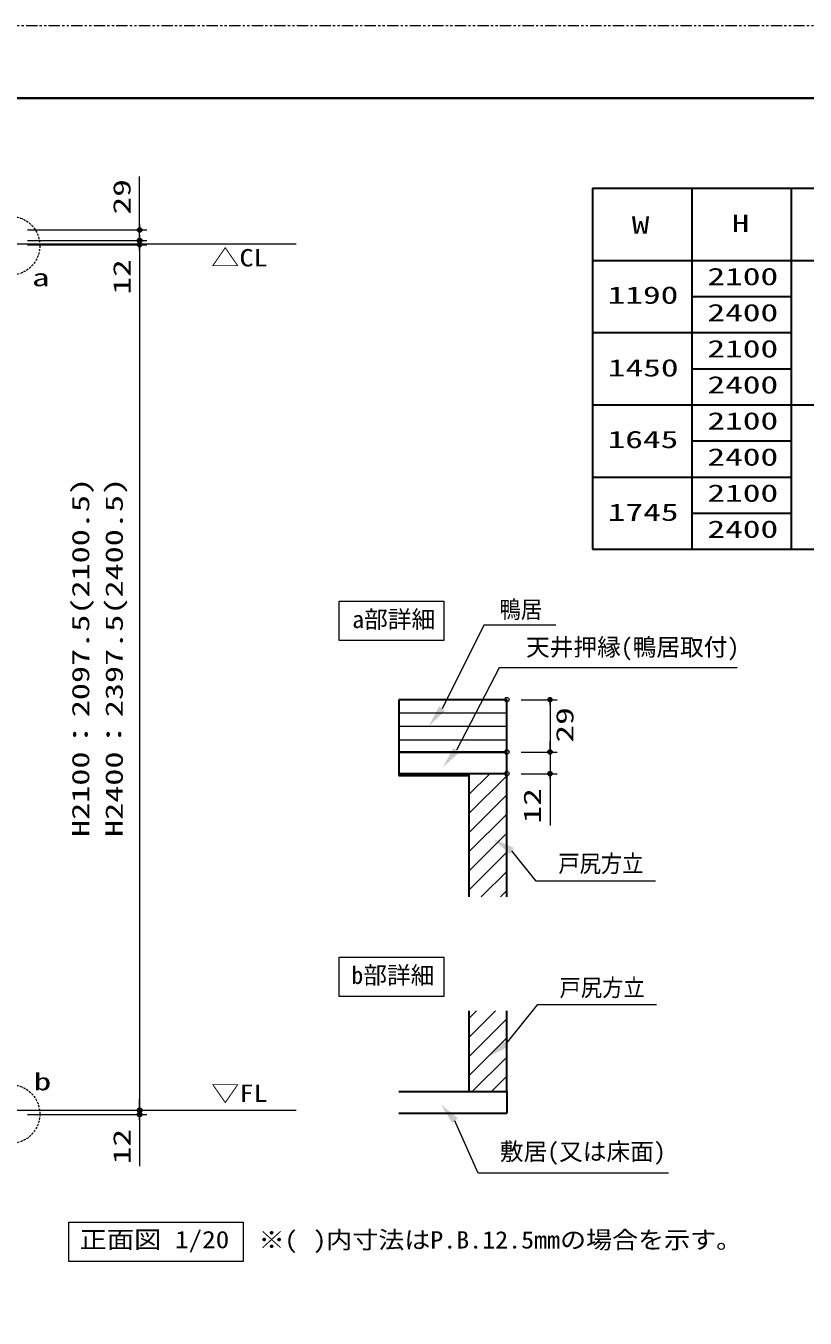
# Model space of a CAD drawing. Units: millimetres, scale not verified. Extents: x -1306 to 1306, y -607 to 607.
# Drawn here: x -832 to -400, y -122 to 594 of the extents above; entities that cross this region are included whole.
import ezdxf
from ezdxf.enums import TextEntityAlignment as Align

# ---------------------------------------------------------------- set-up
doc = ezdxf.new("R2010")
doc.units = ezdxf.units.MM
doc.header["$LTSCALE"] = 5
doc.header["$PDMODE"] = 32
doc.header["$PDSIZE"] = 2.5
doc.linetypes.add('USER1', pattern=[2.5, 1.25, -0.25, 0.25, -0.25, 0.25, -0.25])
doc.linetypes.add('USER2', pattern=[0.375, 0.25, -0.125])
for name, color, linetype, lineweight in [('0-1_線(黄)', 2, 'Continuous', 15), ('0-3_陰線', 4, 'USER1', 9), ('0-D_線(白)', 7, 'Continuous', 30), ('1-0_線(水)', 4, 'Continuous', 9), ('1-1_寸法線', 3, 'Continuous', 13), ('1-2_ハッチング', 6, 'Continuous', 9), ('1-4_DEFPOINTS', 7, 'Continuous', 5), ('1-5_0', 3, 'Continuous', 25), ('1-6_点線(黄)', 2, 'USER2', 15), ('1-7_図面枠', 7, 'Continuous', 35)]:
    doc.layers.add(name, color=color, linetype=linetype, lineweight=lineweight)
doc.styles.add('ＭＳ ゴシック', font='')
doc.styles.get('ＭＳ ゴシック').set_extended_font_data('MS Gothic')

# ---------------------------------------------------------------- blocks, each defined once
blk = doc.blocks.new('_DOT')
at = {"layer": '1-5_0'}
blk.add_line((-2.5, 0), (-5, 0), dxfattribs=at)
for points in [[(0, 0), (-2.5, 0), (-2.48, 0.313)], [(0, 0), (-2.48, -0.313), (-2.5, 0)], [(0, 0), (-2.48, 0.313), (-2.421, 0.622)], [(0, 0), (-2.421, -0.622), (-2.48, -0.313)], [(0, 0), (-2.421, 0.622), (-2.324, 0.92)], [(0, 0), (-2.324, -0.92), (-2.421, -0.622)], [(0, 0), (-2.324, 0.92), (-2.191, 1.204)], [(0, 0), (-2.191, -1.204), (-2.324, -0.92)], [(0, 0), (-2.191, 1.204), (-2.023, 1.469)], [(0, 0), (-2.023, -1.469), (-2.191, -1.204)], [(0, 0), (-2.023, 1.469), (-1.822, 1.711)], [(0, 0), (-1.822, -1.711), (-2.023, -1.469)], [(0, 0), (-1.822, 1.711), (-1.594, 1.926)], [(0, 0), (-1.594, -1.926), (-1.822, -1.711)], [(0, 0), (-1.594, 1.926), (-1.34, 2.111)], [(0, 0), (-1.34, -2.111), (-1.594, -1.926)], [(0, 0), (-1.34, 2.111), (-1.064, 2.262)], [(0, 0), (-1.064, -2.262), (-1.34, -2.111)], [(0, 0), (-1.064, 2.262), (-0.773, 2.378)], [(0, 0), (-0.773, -2.378), (-1.064, -2.262)], [(0, 0), (-0.773, 2.378), (-0.468, 2.456)], [(0, 0), (-0.468, -2.456), (-0.773, -2.378)], [(0, 0), (-0.468, 2.456), (-0.157, 2.495)], [(0, 0), (-0.157, -2.495), (-0.468, -2.456)], [(0, 0), (-0.157, 2.495), (0.157, 2.495)], [(0, 0), (0.157, -2.495), (-0.157, -2.495)], [(0, 0), (0.157, 2.495), (0.468, 2.456)], [(0, 0), (0.468, 2.456), (0.773, 2.378)], [(0, 0), (0.773, 2.378), (1.064, 2.262)], [(0, 0), (1.064, 2.262), (1.34, 2.111)], [(0, 0), (1.34, 2.111), (1.594, 1.926)], [(0, 0), (1.594, 1.926), (1.822, 1.711)], [(0, 0), (1.822, 1.711), (2.023, 1.469)], [(0, 0), (2.023, 1.469), (2.191, 1.204)], [(0, 0), (2.191, 1.204), (2.324, 0.92)], [(0, 0), (2.324, 0.92), (2.421, 0.622)], [(0, 0), (2.421, 0.622), (2.48, 0.313)], [(0, 0), (2.48, 0.313), (2.5, 0)], [(0, 0), (0.468, -2.456), (0.157, -2.495)], [(0, 0), (0.773, -2.378), (0.468, -2.456)], [(0, 0), (1.064, -2.262), (0.773, -2.378)], [(0, 0), (1.34, -2.111), (1.064, -2.262)], [(0, 0), (1.594, -1.926), (1.34, -2.111)], [(0, 0), (1.822, -1.711), (1.594, -1.926)], [(0, 0), (2.023, -1.469), (1.822, -1.711)], [(0, 0), (2.191, -1.204), (2.023, -1.469)], [(0, 0), (2.324, -0.92), (2.191, -1.204)], [(0, 0), (2.421, -0.622), (2.324, -0.92)], [(0, 0), (2.48, -0.313), (2.421, -0.622)], [(0, 0), (2.5, 0), (2.48, -0.313)]]:
    blk.add_solid(points, dxfattribs=at)

msp = doc.modelspace()

# ---------------------------------------------------------------- linework, layer by layer
at = {"layer": '0-1_線(黄)'}
for p, q in [((-1228.195, 473.19), (-682.188, 473.19)), ((-1228.195, -6.81), (-682.188, -6.81))]:
    msp.add_line(p, q, dxfattribs=at)
for points in [[(-658.237, 275.15), (-600.243, 275.15), (-600.243, 253.315), (-658.237, 253.315)], [(-658.237, 77.935), (-600.243, 77.935), (-600.243, 56.101), (-658.237, 56.101)], [(-808.097, -68.884), (-711.482, -68.884), (-711.482, -90.719), (-808.097, -90.719)]]:
    msp.add_lwpolyline(points, close=True, dxfattribs=at)
at = {"layer": '0-3_陰線'}
msp.add_line((387.036, 594), (-1292.964, 594), dxfattribs=at)
at = {"layer": '0-D_線(白)'}
for p, q in [((-517.964, 504), (-517.964, 304)), ((-517.964, 504), (297.036, 504)), ((-462.964, 504), (-462.964, 304)), ((-407.964, 504), (-407.964, 304)), ((-517.964, 464), (297.036, 464)), ((-462.964, 444), (-407.964, 444)), ((-517.964, 424), (-407.964, 424)), ((-462.964, 404), (-407.964, 404)), ((-517.964, 384), (297.036, 384)), ((-462.964, 364), (-407.964, 364)), ((-517.964, 344), (-407.964, 344)), ((-462.964, 324), (-407.964, 324)), ((-517.964, 304), (297.036, 304)), ((-462.964, 304), (-407.964, 304)), ((-565.439, 220.612), (-625.164, 220.612)), ((-625.164, 220.612), (-625.164, 178.612)), ((-565.439, 179.612), (-565.439, 220.612)), ((-565.439, 191.612), (-625.164, 191.612)), ((-625.164, 191.612), (-565.439, 191.612)), ((-565.439, 179.612), (-625.164, 179.612)), ((-586.439, 179.612), (-586.439, 111.312)), ((-565.439, 111.312), (-565.439, 179.612)), ((-625.164, 178.612), (-586.439, 178.612)), ((-586.439, 48.233), (-586.439, 3.437)), ((-565.439, 3.437), (-565.439, 48.233)), ((-625.164, -8.563), (-565.439, -8.563))]:
    msp.add_line(p, q, dxfattribs=at)
msp.add_lwpolyline([(-625.164, 3.437), (-565.439, 3.437), (-565.439, -8.563)], dxfattribs=at)
at = {"layer": '1-0_線(水)'}
msp.add_line((-565.439, 179.612), (-586.439, 179.612), dxfattribs=at)
at = {"layer": '1-1_寸法線'}
for p, q in [((-768.823, 483.89), (-768.823, 510.605)), ((-830.823, 480.89), (-764.823, 480.89)), ((-768.823, 478.09), (-768.823, 481.09)), ((-768.823, 475.09), (-768.823, 480.89)), ((-830.823, 475.09), (-764.823, 475.09)), ((-830.823, 475.09), (-764.823, 475.09)), ((-830.823, 472.69), (-764.823, 472.69)), ((-830.823, 472.69), (-764.823, 472.69)), ((-768.823, 475.09), (-768.823, 472.69)), ((-768.823, 472.09), (-768.823, 469.09)), ((-768.823, 469.69), (-768.823, -3.81)), ((-768.823, 469.69), (-768.823, 443.928)), ((-557.439, 220.612), (-537.485, 220.612)), ((-541.485, 217.612), (-541.485, 194.612)), ((-541.485, 194.612), (-541.485, 197.612)), ((-557.439, 191.612), (-537.485, 191.612)), ((-557.439, 191.612), (-537.485, 191.612)), ((-541.485, 191.612), (-541.485, 179.612)), ((-557.439, 179.612), (-537.485, 179.612)), ((-541.485, 176.612), (-541.485, 150.85)), ((-830.823, -6.81), (-764.823, -6.81)), ((-830.823, -6.81), (-764.823, -6.81)), ((-768.823, -3.81), (-768.823, -0.81)), ((-768.823, -6.81), (-768.823, -9.21)), ((-830.823, -9.21), (-764.823, -9.21)), ((-768.823, -12.21), (-768.823, -37.972))]:
    msp.add_line(p, q, dxfattribs=at)
for points in [[(-538.284, 261.988), (-578.149, 261.988), (-601.299, 215.624)], [(-437.84, 238.172), (-569.569, 238.172), (-593.368, 192.635)], [(-483.029, 120.116), (-549.142, 120.116), (-562.714, 136.813)], [(-482.483, 51.609), (-548.595, 51.609), (-566.019, 29.953)], [(-475.794, -41.763), (-581.276, -41.763), (-594.136, -12.694)]]:
    msp.add_lwpolyline(points, dxfattribs=at)
for points in [[(-608.549, 206.062), (-602.96, 216.883), (-599.639, 214.365)], [(-600.785, 183.201), (-595.006, 193.923), (-591.73, 191.347)], [(-572.762, 143.374), (-561.575, 138.558), (-563.854, 135.068)], [(-575.683, 22.839), (-567.254, 31.631), (-564.784, 28.274)], [(-601.936, -3.574), (-592.553, -11.34), (-595.72, -14.048)]]:
    msp.add_solid(points, dxfattribs=at)
at = {"layer": '1-2_ハッチング'}
for p, q in [((-625.164, 213.346), (-565.439, 213.346)), ((-625.164, 205.846), (-565.439, 205.846)), ((-625.164, 198.346), (-565.439, 198.346)), ((-586.439, 178.671), (-585.498, 179.612)), ((-586.439, 168.064), (-574.892, 179.612)), ((-586.439, 157.458), (-565.439, 178.458)), ((-586.439, 146.851), (-565.439, 167.851)), ((-586.439, 136.245), (-565.439, 157.245)), ((-586.439, 125.638), (-565.439, 146.638)), ((-586.439, 115.031), (-565.439, 136.031)), ((-579.552, 111.312), (-565.439, 125.425)), ((-568.945, 111.312), (-565.439, 114.818)), ((-586.439, 43.999), (-582.205, 48.233)), ((-586.439, 33.393), (-571.599, 48.233)), ((-586.439, 22.786), (-565.439, 43.786)), ((-586.439, 12.18), (-565.439, 33.18)), ((-584.575, 3.437), (-565.439, 22.573)), ((-573.968, 3.437), (-565.439, 11.966))]:
    msp.add_line(p, q, dxfattribs=at)
at = {"layer": '1-4_DEFPOINTS'}
for p in [(-768.823, 480.89), (-768.823, 475.09), (-565.439, 220.612), (-565.439, 191.612), (-541.485, 191.612), (-565.439, 179.612), (-541.485, 179.612), (-768.823, -6.81), (-768.823, -9.21)]:
    msp.add_point(p, dxfattribs=at)
at = {"layer": '1-6_点線(黄)'}
for centre in [(-840.389, 472.175), (-840.389, -9.011)]:
    msp.add_circle(centre, 16.322, dxfattribs=at)
at = {"layer": '1-7_図面枠'}
msp.add_lwpolyline([(-1252.964, -554), (347.036, -554), (347.036, 554), (-1252.964, 554)], close=True, dxfattribs=at)

# ---------------------------------------------------------------- block references
at = {"layer": '1-1_寸法線', "xscale": 0.6, "yscale": 0.6}
for p, rotation in [((-768.823, 480.89), 270), ((-768.823, 475.09), 270), ((-768.823, 475.09), 90), ((-768.823, 472.69), 90), ((-768.823, 472.69), 90), ((-541.485, 220.612), 90), ((-541.485, 191.612), 270), ((-541.485, 191.612), 270), ((-541.485, 179.612), 90), ((-768.823, -6.81), 270), ((-768.823, -6.81), 270), ((-768.823, -9.21), 90)]:
    msp.add_blockref('_DOT', p, dxfattribs=dict(at, rotation=rotation))

# ---------------------------------------------------------------- texts
at = {"layer": '0-1_線(黄)', "style": 'ＭＳ ゴシック'}
for s, height, width, p in [('W', 9.604, 1.5, (-496.217, 475.906)), ('H', 9.604, 1.5, (-440.826, 476.887)), ('△CL', 9.604, 1.2, (-729.252, 457.821)), ('2100', 9.604, 1.5, (-454.301, 447.408)), ('a', 9.604, 1.5, (-828.428, 446.829)), ('1190', 9.604, 1.5, (-509.621, 437.121)), ('2400', 9.604, 1.5, (-454.301, 427.408)), ('2100', 9.604, 1.5, (-454.301, 407.408)), ('1450', 9.604, 1.5, (-509.479, 396.817)), ('2400', 9.604, 1.5, (-454.301, 387.408)), ('2100', 9.604, 1.5, (-454.301, 367.408)), ('1645', 9.604, 1.5, (-509.621, 357.121)), ('2400', 9.604, 1.5, (-454.301, 347.408)), ('2100', 9.604, 1.5, (-454.301, 327.408)), ('1745', 9.604, 1.5, (-509.479, 316.817)), ('2400', 9.604, 1.5, (-454.301, 307.408)), ('b', 9.604, 1.5, (-827.499, 1.282)), ('▽FL', 9.604, 1.2, (-729.22, -5.141)), ('正面図 1/20', 9.621, 1.15, (-802.049, -86.263)), ('※(', 9.604, 1.1, (-702.894, -86.387)), (')内寸法はP.B.12.5mmの場合を示す。', 9.604, 1.1, (-672.631, -86.387))]:
    msp.add_text(s, height=height, dxfattribs=dict(at, width=width)).set_placement(p, align=Align.BOTTOM_LEFT)
for s, p in [('a部詳細', (-651.005, 257.437)), ('b部詳細', (-651.482, 60.223))]:
    msp.add_text(s, height=9.621, dxfattribs=at).set_placement(p, align=Align.BOTTOM_LEFT)
at = {"layer": '1-1_寸法線', "style": 'ＭＳ ゴシック'}
for s, width, p in [('29', 1.5, (-770.972, 489.462)), ('12', 1.5, (-770.972, 445.071)), ('H2100：2097.5(2100.5)', 1.45, (-793.829, 144.526)), ('H2400：2397.5(2400.5)', 1.45, (-775.258, 144.526)), ('29', 1.5, (-525.635, 196.826)), ('12', 1.5, (-543.635, 151.993)), ('12', 1.5, (-770.972, -36.829))]:
    msp.add_text(s, height=9.604, rotation=90, dxfattribs=dict(at, width=width)).set_placement(p, align=Align.BOTTOM_LEFT)
at = {"layer": '1-1_寸法線', "style": 'ＭＳ ゴシック', "width": 0.9}
for s, p in [('鴨居', (-569.416, 262.937)), ('戸尻方立', (-536.89, 122.099)), ('戸尻方立', (-536.216, 53.36))]:
    msp.add_text(s, height=9.604, dxfattribs=at).set_placement(p, align=Align.BOTTOM_LEFT)
at = {"layer": '1-1_寸法線', "style": 'ＭＳ ゴシック'}
for s, p in [('天井押縁(鴨居取付)', (-554.769, 242.057)), ('敷居(又は床面)', (-569.276, -37.46))]:
    msp.add_text(s, height=9.621, dxfattribs=at).set_placement(p, align=Align.BOTTOM_LEFT)

doc.saveas('drawing.dxf')
